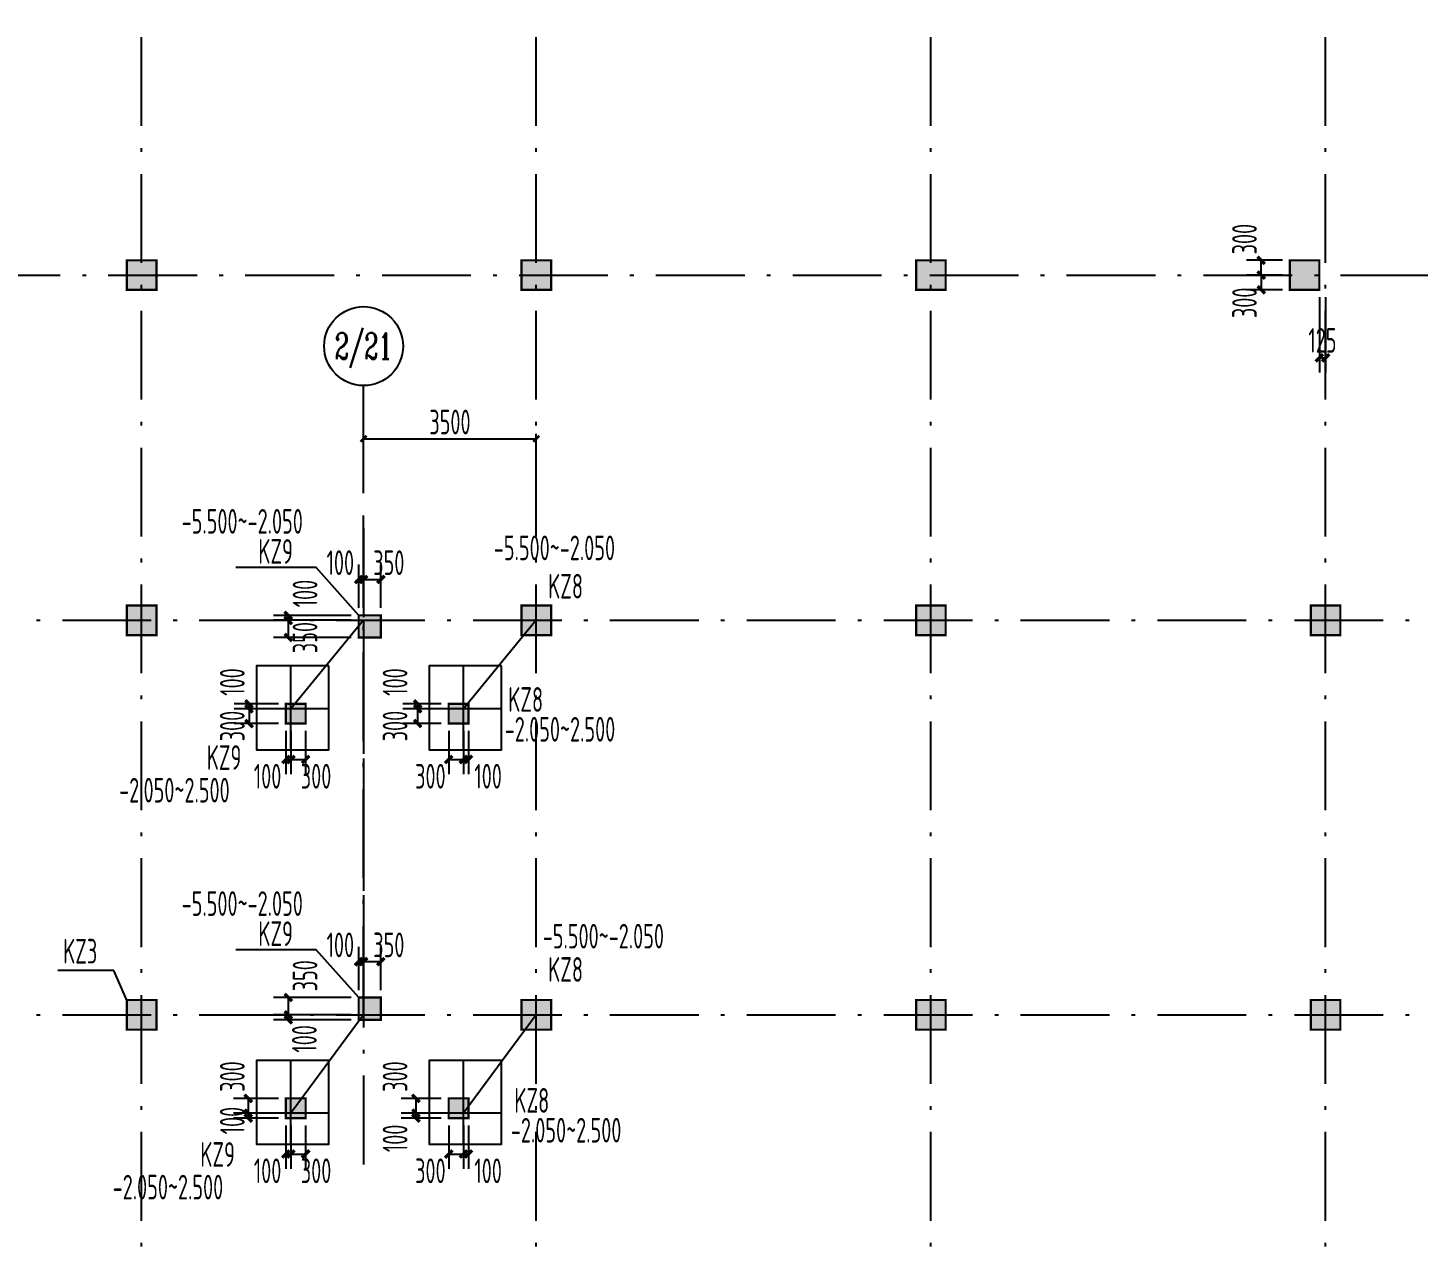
# Model space of a CAD drawing. Extents: x 2468086 to 6957054, y -3413633 to -667223.
# Drawn here: x 5047463 to 5075649, y -1229037 to -1204453 of the extents above; entities that cross this region are included whole.
import ezdxf
from ezdxf.enums import TextEntityAlignment as Align

# ---------------------------------------------------------------- set-up
doc = ezdxf.new("R2010")
doc.units = 0
doc.header["$LTSCALE"] = 100
doc.header["$MEASUREMENT"] = 0
doc.linetypes.add('2', pattern=[18.5, 12, -3, 0.5, -3])
doc.layers.get('DEFPOINTS').update_dxf_attribs({"linetype": 'CONTINUOUS'})
for name, color, linetype in [('AXIS', 3, 'CONTINUOUS'), ('AXIS_TEXT', 7, 'CONTINUOUS'), ('柱', 2, 'CONTINUOUS'), ('柱填充', 43, 'CONTINUOUS'), ('柱编号', 211, 'CONTINUOUS'), ('轴线__尺寸数字', 7, 'CONTINUOUS'), ('轴线__点划线', 252, '2'), ('通风井定位', 145, 'CONTINUOUS')]:
    doc.layers.add(name, color=color, linetype=linetype)
doc.styles.add('_TCH_AXIS', font='COMPLEX', dxfattribs={"bigfont": 'GBCBIG'})
doc.styles.add('GB', font='gbxwxt.shx', dxfattribs={"width": 0.7, "height": 500, "bigfont": 'gbhzfs.shx'})
doc.dimstyles.new('LYSDIM1', dxfattribs={"dimtxt": 375, "dimasz": 1.5, "dimexe": 300, "dimexo": 150, "dimgap": 90, "dimtad": 1, "dimdec": 0, "dimzin": 0, "dimdsep": 46, "dimtxsty": 'GB', "dimblk1": 'JT', "dimblk2": 'JT', "dimsah": 1, "dimcen": 0, "dimclrt": 7, "dimadec": 0, "dimazin": 0, "dimtfac": 1, "dimtdec": 0, "dimtix": 1, "dimtmove": 2, "dimatfit": 3, "dimldrblk": 'JT', "dimfxl": 1, "dimtolj": 1, "dimtzin": 0, "dimarcsym": 0})

# ---------------------------------------------------------------- blocks, each defined once
blk = doc.blocks.new('JT')
at = {"layer": '轴线__尺寸数字', "const_width": 45}
blk.add_lwpolyline([(-50, -50), (50, 50)], dxfattribs=at)
blk.add_lwpolyline([(-50, -50), (50, 50)], dxfattribs=at)
blk = doc.blocks.new('*D2791')
at = {"layer": 'DEFPOINTS', "color": 0, "transparency": 16777216}
for p in [(5057771, -1212787), (5054271, -1213969), (5057771, -1213969)]:
    blk.add_point(p, dxfattribs=at)
at = {"layer": '轴线__尺寸数字', "color": 0, "lineweight": -2, "transparency": 16777216}
for p, q in [((5054271, -1213819), (5054271, -1212687)), ((5054272, -1212787), (5057770, -1212787)), ((5057771, -1213819), (5057771, -1212687))]:
    blk.add_line(p, q, dxfattribs=at)
at = {"layer": '轴线__尺寸数字', "color": 0, "lineweight": -2, "transparency": 16777216, "xscale": 1.2, "yscale": 1.2, "zscale": 1.2, "rotation": 180}
blk.add_blockref('JT', (5054271, -1212787), dxfattribs=at)
at = {"layer": '轴线__尺寸数字', "color": 0, "lineweight": -2, "transparency": 16777216, "xscale": 1.2, "yscale": 1.2, "zscale": 1.2}
blk.add_blockref('JT', (5057771, -1212787), dxfattribs=at)
at = {"layer": '轴线__尺寸数字', "color": 7, "transparency": 16777216, "insert": (5056021, -1212447), "char_height": 500, "attachment_point": 5, "style": 'GB'}
blk.add_mtext('\\A1;3500', dxfattribs=at)
blk = doc.blocks.new('*D3792')
at = {"layer": 'DEFPOINTS', "color": 0, "transparency": 16777216}
for p in [(5054271, -1215639), (5054171, -1216368), (5054271, -1216368)]:
    blk.add_point(p, dxfattribs=at)
at = {"layer": '柱填充', "color": 0, "lineweight": -2, "transparency": 16777216}
for p, q in [((5054171, -1216218), (5054171, -1215339)), ((5054271, -1216218), (5054271, -1215339)), ((5054169, -1215639), (5054168, -1215639)), ((5054171, -1215639), (5054271, -1215639)), ((5054272, -1215639), (5054274, -1215639))]:
    blk.add_line(p, q, dxfattribs=at)
at = {"layer": '柱填充', "color": 0, "lineweight": -2, "transparency": 16777216, "xscale": 1.5, "yscale": 1.5, "zscale": 1.5}
blk.add_blockref('JT', (5054171, -1215639), dxfattribs=at)
at = {"layer": '柱填充', "color": 0, "lineweight": -2, "transparency": 16777216, "xscale": 1.5, "yscale": 1.5, "zscale": 1.5, "rotation": 180}
blk.add_blockref('JT', (5054271, -1215639), dxfattribs=at)
at = {"layer": '柱填充', "color": 7, "transparency": 16777216, "insert": (5053799, -1215299), "char_height": 500, "attachment_point": 5, "style": 'GB'}
blk.add_mtext('\\A1;100', dxfattribs=at)
blk = doc.blocks.new('*D3793')
at = {"layer": 'DEFPOINTS', "color": 0, "transparency": 16777216}
for p in [(5054621, -1215639), (5054271, -1216368), (5054621, -1216368)]:
    blk.add_point(p, dxfattribs=at)
at = {"layer": '柱填充', "color": 0, "lineweight": -2, "transparency": 16777216}
for p, q in [((5054271, -1216218), (5054271, -1215339)), ((5054621, -1216218), (5054621, -1215339)), ((5054272, -1215639), (5054619, -1215639))]:
    blk.add_line(p, q, dxfattribs=at)
at = {"layer": '柱填充', "color": 0, "lineweight": -2, "transparency": 16777216, "xscale": 1.5, "yscale": 1.5, "zscale": 1.5, "rotation": 180}
blk.add_blockref('JT', (5054271, -1215639), dxfattribs=at)
at = {"layer": '柱填充', "color": 0, "lineweight": -2, "transparency": 16777216, "xscale": 1.5, "yscale": 1.5, "zscale": 1.5}
blk.add_blockref('JT', (5054621, -1215639), dxfattribs=at)
at = {"layer": '柱填充', "color": 7, "transparency": 16777216, "insert": (5054782, -1215299), "char_height": 500, "attachment_point": 5, "style": 'GB'}
blk.add_mtext('\\A1;350', dxfattribs=at)
blk = doc.blocks.new('*D3794')
at = {"layer": 'DEFPOINTS', "color": 0, "transparency": 16777216}
for p in [(5052744, -1216468), (5054171, -1216368), (5054171, -1216468)]:
    blk.add_point(p, dxfattribs=at)
at = {"layer": '柱填充', "color": 0, "lineweight": -2, "transparency": 16777216}
for p, q in [((5054021, -1216368), (5052444, -1216368)), ((5054021, -1216468), (5052444, -1216468)), ((5052744, -1216366), (5052744, -1216365)), ((5052744, -1216368), (5052744, -1216468)), ((5052744, -1216469), (5052744, -1216471))]:
    blk.add_line(p, q, dxfattribs=at)
at = {"layer": '柱填充', "color": 0, "lineweight": -2, "transparency": 16777216, "xscale": 1.5, "yscale": 1.5, "zscale": 1.5}
for p, rotation in [((5052744, -1216368), 270), ((5052744, -1216468), 90)]:
    blk.add_blockref('JT', p, dxfattribs=dict(at, rotation=rotation))
at = {"layer": '柱填充', "color": 7, "transparency": 16777216, "insert": (5053084, -1215925), "char_height": 500, "attachment_point": 5, "rotation": 90, "style": 'GB'}
blk.add_mtext('\\A1;100', dxfattribs=at)
blk = doc.blocks.new('*D3795')
at = {"layer": 'DEFPOINTS', "color": 0, "transparency": 16777216}
for p in [(5054171, -1216468), (5052744, -1216818), (5054171, -1216818)]:
    blk.add_point(p, dxfattribs=at)
at = {"layer": '柱填充', "color": 0, "lineweight": -2, "transparency": 16777216}
for p, q in [((5054021, -1216468), (5052444, -1216468)), ((5052744, -1216469), (5052744, -1216816)), ((5054021, -1216818), (5052444, -1216818))]:
    blk.add_line(p, q, dxfattribs=at)
at = {"layer": '柱填充', "color": 0, "lineweight": -2, "transparency": 16777216, "xscale": 1.5, "yscale": 1.5, "zscale": 1.5}
for p, rotation in [((5052744, -1216468), 90), ((5052744, -1216818), 270)]:
    blk.add_blockref('JT', p, dxfattribs=dict(at, rotation=rotation))
at = {"layer": '柱填充', "color": 7, "transparency": 16777216, "insert": (5053084, -1216818), "char_height": 500, "attachment_point": 5, "rotation": 90, "style": 'GB'}
blk.add_mtext('\\A1;350', dxfattribs=at)
blk = doc.blocks.new('*D3796')
at = {"layer": 'DEFPOINTS', "color": 0, "transparency": 16777216}
for p in [(5052696, -1218562), (5052796, -1218562), (5052796, -1219290)]:
    blk.add_point(p, dxfattribs=at)
at = {"layer": '柱填充', "color": 0, "lineweight": -2, "transparency": 16777216}
for p, q in [((5052696, -1218712), (5052696, -1219590)), ((5052796, -1218712), (5052796, -1219590)), ((5052694, -1219290), (5052693, -1219290)), ((5052696, -1219290), (5052796, -1219290)), ((5052797, -1219290), (5052799, -1219290))]:
    blk.add_line(p, q, dxfattribs=at)
at = {"layer": '柱填充', "color": 0, "lineweight": -2, "transparency": 16777216, "xscale": 1.5, "yscale": 1.5, "zscale": 1.5}
blk.add_blockref('JT', (5052696, -1219290), dxfattribs=at)
at = {"layer": '柱填充', "color": 0, "lineweight": -2, "transparency": 16777216, "xscale": 1.5, "yscale": 1.5, "zscale": 1.5, "rotation": 180}
blk.add_blockref('JT', (5052796, -1219290), dxfattribs=at)
at = {"layer": '柱填充', "color": 7, "transparency": 16777216, "insert": (5052324, -1219630), "char_height": 500, "attachment_point": 5, "style": 'GB'}
blk.add_mtext('\\A1;100', dxfattribs=at)
blk = doc.blocks.new('*D3797')
at = {"layer": 'DEFPOINTS', "color": 0, "transparency": 16777216}
for p in [(5052796, -1218562), (5053096, -1218562), (5053096, -1219290)]:
    blk.add_point(p, dxfattribs=at)
at = {"layer": '柱填充', "color": 0, "lineweight": -2, "transparency": 16777216}
for p, q in [((5052796, -1218712), (5052796, -1219590)), ((5053096, -1218712), (5053096, -1219590)), ((5052797, -1219290), (5053094, -1219290))]:
    blk.add_line(p, q, dxfattribs=at)
at = {"layer": '柱填充', "color": 0, "lineweight": -2, "transparency": 16777216, "xscale": 1.5, "yscale": 1.5, "zscale": 1.5, "rotation": 180}
blk.add_blockref('JT', (5052796, -1219290), dxfattribs=at)
at = {"layer": '柱填充', "color": 0, "lineweight": -2, "transparency": 16777216, "xscale": 1.5, "yscale": 1.5, "zscale": 1.5}
blk.add_blockref('JT', (5053096, -1219290), dxfattribs=at)
at = {"layer": '柱填充', "color": 7, "transparency": 16777216, "insert": (5053307, -1219630), "char_height": 500, "attachment_point": 5, "style": 'GB'}
blk.add_mtext('\\A1;300', dxfattribs=at)
blk = doc.blocks.new('*D3798')
at = {"layer": 'DEFPOINTS', "color": 0, "transparency": 16777216}
for p in [(5052696, -1218162), (5051948, -1218262), (5052696, -1218262)]:
    blk.add_point(p, dxfattribs=at)
at = {"layer": '柱填充', "color": 0, "lineweight": -2, "transparency": 16777216}
for p, q in [((5052546, -1218162), (5051648, -1218162)), ((5051948, -1218160), (5051948, -1218159)), ((5051948, -1218162), (5051948, -1218262)), ((5052546, -1218262), (5051648, -1218262)), ((5051948, -1218263), (5051948, -1218265))]:
    blk.add_line(p, q, dxfattribs=at)
at = {"layer": '柱填充', "color": 0, "lineweight": -2, "transparency": 16777216, "xscale": 1.5, "yscale": 1.5, "zscale": 1.5}
for p, rotation in [((5051948, -1218162), 270), ((5051948, -1218262), 90)]:
    blk.add_blockref('JT', p, dxfattribs=dict(at, rotation=rotation))
at = {"layer": '柱填充', "color": 7, "transparency": 16777216, "insert": (5051609, -1217719), "char_height": 500, "attachment_point": 5, "rotation": 90, "style": 'GB'}
blk.add_mtext('\\A1;100', dxfattribs=at)
blk = doc.blocks.new('*D3799')
at = {"layer": 'DEFPOINTS', "color": 0, "transparency": 16777216}
for p in [(5052696, -1218262), (5051948, -1218562), (5052696, -1218562)]:
    blk.add_point(p, dxfattribs=at)
at = {"layer": '柱填充', "color": 0, "lineweight": -2, "transparency": 16777216}
for p, q in [((5052546, -1218262), (5051648, -1218262)), ((5051948, -1218263), (5051948, -1218560)), ((5052546, -1218562), (5051648, -1218562))]:
    blk.add_line(p, q, dxfattribs=at)
at = {"layer": '柱填充', "color": 0, "lineweight": -2, "transparency": 16777216, "xscale": 1.5, "yscale": 1.5, "zscale": 1.5}
for p, rotation in [((5051948, -1218262), 90), ((5051948, -1218562), 270)]:
    blk.add_blockref('JT', p, dxfattribs=dict(at, rotation=rotation))
at = {"layer": '柱填充', "color": 7, "transparency": 16777216, "insert": (5051609, -1218612), "char_height": 500, "attachment_point": 5, "rotation": 90, "style": 'GB'}
blk.add_mtext('\\A1;300', dxfattribs=at)
blk = doc.blocks.new('*D3800')
at = {"layer": 'DEFPOINTS', "color": 0, "transparency": 16777216}
for p in [(5055996, -1218562), (5056296, -1218562), (5056296, -1219290)]:
    blk.add_point(p, dxfattribs=at)
at = {"layer": '柱填充', "color": 0, "lineweight": -2, "transparency": 16777216}
for p, q in [((5055996, -1218712), (5055996, -1219590)), ((5056296, -1218712), (5056296, -1219590)), ((5055997, -1219290), (5056294, -1219290))]:
    blk.add_line(p, q, dxfattribs=at)
at = {"layer": '柱填充', "color": 0, "lineweight": -2, "transparency": 16777216, "xscale": 1.5, "yscale": 1.5, "zscale": 1.5, "rotation": 180}
blk.add_blockref('JT', (5055996, -1219290), dxfattribs=at)
at = {"layer": '柱填充', "color": 0, "lineweight": -2, "transparency": 16777216, "xscale": 1.5, "yscale": 1.5, "zscale": 1.5}
blk.add_blockref('JT', (5056296, -1219290), dxfattribs=at)
at = {"layer": '柱填充', "color": 7, "transparency": 16777216, "insert": (5055624, -1219630), "char_height": 500, "attachment_point": 5, "style": 'GB'}
blk.add_mtext('\\A1;300', dxfattribs=at)
blk = doc.blocks.new('*D3801')
at = {"layer": 'DEFPOINTS', "color": 0, "transparency": 16777216}
for p in [(5056296, -1218562), (5056396, -1218562), (5056396, -1219290)]:
    blk.add_point(p, dxfattribs=at)
at = {"layer": '柱填充', "color": 0, "lineweight": -2, "transparency": 16777216}
for p, q in [((5056296, -1218712), (5056296, -1219590)), ((5056396, -1218712), (5056396, -1219590)), ((5056294, -1219290), (5056293, -1219290)), ((5056296, -1219290), (5056396, -1219290)), ((5056397, -1219290), (5056399, -1219290))]:
    blk.add_line(p, q, dxfattribs=at)
at = {"layer": '柱填充', "color": 0, "lineweight": -2, "transparency": 16777216, "xscale": 1.5, "yscale": 1.5, "zscale": 1.5}
blk.add_blockref('JT', (5056296, -1219290), dxfattribs=at)
at = {"layer": '柱填充', "color": 0, "lineweight": -2, "transparency": 16777216, "xscale": 1.5, "yscale": 1.5, "zscale": 1.5, "rotation": 180}
blk.add_blockref('JT', (5056396, -1219290), dxfattribs=at)
at = {"layer": '柱填充', "color": 7, "transparency": 16777216, "insert": (5056795, -1219630), "char_height": 500, "attachment_point": 5, "style": 'GB'}
blk.add_mtext('\\A1;100', dxfattribs=at)
blk = doc.blocks.new('*D3802')
at = {"layer": 'DEFPOINTS', "color": 0, "transparency": 16777216}
for p in [(5055996, -1218162), (5055366, -1218262), (5055996, -1218262)]:
    blk.add_point(p, dxfattribs=at)
at = {"layer": '柱填充', "color": 0, "lineweight": -2, "transparency": 16777216}
for p, q in [((5055846, -1218162), (5055066, -1218162)), ((5055366, -1218160), (5055366, -1218159)), ((5055366, -1218162), (5055366, -1218262)), ((5055846, -1218262), (5055066, -1218262)), ((5055366, -1218263), (5055366, -1218265))]:
    blk.add_line(p, q, dxfattribs=at)
at = {"layer": '柱填充', "color": 0, "lineweight": -2, "transparency": 16777216, "xscale": 1.5, "yscale": 1.5, "zscale": 1.5}
for p, rotation in [((5055366, -1218162), 270), ((5055366, -1218262), 90)]:
    blk.add_blockref('JT', p, dxfattribs=dict(at, rotation=rotation))
at = {"layer": '柱填充', "color": 7, "transparency": 16777216, "insert": (5054909, -1217719), "char_height": 500, "attachment_point": 5, "rotation": 90, "style": 'GB'}
blk.add_mtext('\\A1;100', dxfattribs=at)
blk = doc.blocks.new('*D3803')
at = {"layer": 'DEFPOINTS', "color": 0, "transparency": 16777216}
for p in [(5055996, -1218262), (5055366, -1218562), (5055996, -1218562)]:
    blk.add_point(p, dxfattribs=at)
at = {"layer": '柱填充', "color": 0, "lineweight": -2, "transparency": 16777216}
for p, q in [((5055846, -1218262), (5055066, -1218262)), ((5055366, -1218263), (5055366, -1218560)), ((5055846, -1218562), (5055066, -1218562))]:
    blk.add_line(p, q, dxfattribs=at)
at = {"layer": '柱填充', "color": 0, "lineweight": -2, "transparency": 16777216, "xscale": 1.5, "yscale": 1.5, "zscale": 1.5}
for p, rotation in [((5055366, -1218262), 90), ((5055366, -1218562), 270)]:
    blk.add_blockref('JT', p, dxfattribs=dict(at, rotation=rotation))
at = {"layer": '柱填充', "color": 7, "transparency": 16777216, "insert": (5054909, -1218612), "char_height": 500, "attachment_point": 5, "rotation": 90, "style": 'GB'}
blk.add_mtext('\\A1;300', dxfattribs=at)
blk = doc.blocks.new('*D3804')
at = {"layer": 'DEFPOINTS', "color": 0, "transparency": 16777216}
for p in [(5052696, -1226562), (5052796, -1226562), (5052796, -1227290)]:
    blk.add_point(p, dxfattribs=at)
at = {"layer": '柱填充', "color": 0, "lineweight": -2, "transparency": 16777216}
for p, q in [((5052696, -1226712), (5052696, -1227590)), ((5052796, -1226712), (5052796, -1227590)), ((5052694, -1227290), (5052693, -1227290)), ((5052696, -1227290), (5052796, -1227290)), ((5052797, -1227290), (5052799, -1227290))]:
    blk.add_line(p, q, dxfattribs=at)
at = {"layer": '柱填充', "color": 0, "lineweight": -2, "transparency": 16777216, "xscale": 1.5, "yscale": 1.5, "zscale": 1.5}
blk.add_blockref('JT', (5052696, -1227290), dxfattribs=at)
at = {"layer": '柱填充', "color": 0, "lineweight": -2, "transparency": 16777216, "xscale": 1.5, "yscale": 1.5, "zscale": 1.5, "rotation": 180}
blk.add_blockref('JT', (5052796, -1227290), dxfattribs=at)
at = {"layer": '柱填充', "color": 7, "transparency": 16777216, "insert": (5052324, -1227630), "char_height": 500, "attachment_point": 5, "style": 'GB'}
blk.add_mtext('\\A1;100', dxfattribs=at)
blk = doc.blocks.new('*D3805')
at = {"layer": 'DEFPOINTS', "color": 0, "transparency": 16777216}
for p in [(5052796, -1226562), (5053096, -1226562), (5053096, -1227290)]:
    blk.add_point(p, dxfattribs=at)
at = {"layer": '柱填充', "color": 0, "lineweight": -2, "transparency": 16777216}
for p, q in [((5052796, -1226712), (5052796, -1227590)), ((5053096, -1226712), (5053096, -1227590)), ((5052797, -1227290), (5053094, -1227290))]:
    blk.add_line(p, q, dxfattribs=at)
at = {"layer": '柱填充', "color": 0, "lineweight": -2, "transparency": 16777216, "xscale": 1.5, "yscale": 1.5, "zscale": 1.5, "rotation": 180}
blk.add_blockref('JT', (5052796, -1227290), dxfattribs=at)
at = {"layer": '柱填充', "color": 0, "lineweight": -2, "transparency": 16777216, "xscale": 1.5, "yscale": 1.5, "zscale": 1.5}
blk.add_blockref('JT', (5053096, -1227290), dxfattribs=at)
at = {"layer": '柱填充', "color": 7, "transparency": 16777216, "insert": (5053307, -1227630), "char_height": 500, "attachment_point": 5, "style": 'GB'}
blk.add_mtext('\\A1;300', dxfattribs=at)
blk = doc.blocks.new('*D3806')
at = {"layer": 'DEFPOINTS', "color": 0, "transparency": 16777216}
for p in [(5052696, -1226162), (5051932, -1226462), (5052696, -1226462)]:
    blk.add_point(p, dxfattribs=at)
at = {"layer": '柱填充', "color": 0, "lineweight": -2, "transparency": 16777216}
for p, q in [((5052546, -1226162), (5051632, -1226162)), ((5051932, -1226163), (5051932, -1226460)), ((5052546, -1226462), (5051632, -1226462))]:
    blk.add_line(p, q, dxfattribs=at)
at = {"layer": '柱填充', "color": 0, "lineweight": -2, "transparency": 16777216, "xscale": 1.5, "yscale": 1.5, "zscale": 1.5}
for p, rotation in [((5051932, -1226162), 90), ((5051932, -1226462), 270)]:
    blk.add_blockref('JT', p, dxfattribs=dict(at, rotation=rotation))
at = {"layer": '柱填充', "color": 7, "transparency": 16777216, "insert": (5051609, -1225719), "char_height": 500, "attachment_point": 5, "rotation": 90, "style": 'GB'}
blk.add_mtext('\\A1;300', dxfattribs=at)
blk = doc.blocks.new('*D3807')
at = {"layer": 'DEFPOINTS', "color": 0, "transparency": 16777216}
for p in [(5051932, -1226562), (5052696, -1226462), (5052696, -1226562)]:
    blk.add_point(p, dxfattribs=at)
at = {"layer": '柱填充', "color": 0, "lineweight": -2, "transparency": 16777216}
for p, q in [((5052546, -1226462), (5051632, -1226462)), ((5052546, -1226562), (5051632, -1226562)), ((5051932, -1226460), (5051932, -1226459)), ((5051932, -1226462), (5051932, -1226562)), ((5051932, -1226563), (5051932, -1226565))]:
    blk.add_line(p, q, dxfattribs=at)
at = {"layer": '柱填充', "color": 0, "lineweight": -2, "transparency": 16777216, "xscale": 1.5, "yscale": 1.5, "zscale": 1.5}
for p, rotation in [((5051932, -1226462), 270), ((5051932, -1226562), 90)]:
    blk.add_blockref('JT', p, dxfattribs=dict(at, rotation=rotation))
at = {"layer": '柱填充', "color": 7, "transparency": 16777216, "insert": (5051609, -1226612), "char_height": 500, "attachment_point": 5, "rotation": 90, "style": 'GB'}
blk.add_mtext('\\A1;100', dxfattribs=at)
blk = doc.blocks.new('*D3808')
at = {"layer": 'DEFPOINTS', "color": 0, "transparency": 16777216}
for p in [(5055996, -1226562), (5056296, -1226562), (5056296, -1227290)]:
    blk.add_point(p, dxfattribs=at)
at = {"layer": '柱填充', "color": 0, "lineweight": -2, "transparency": 16777216}
for p, q in [((5055996, -1226712), (5055996, -1227590)), ((5056296, -1226712), (5056296, -1227590)), ((5055997, -1227290), (5056294, -1227290))]:
    blk.add_line(p, q, dxfattribs=at)
at = {"layer": '柱填充', "color": 0, "lineweight": -2, "transparency": 16777216, "xscale": 1.5, "yscale": 1.5, "zscale": 1.5, "rotation": 180}
blk.add_blockref('JT', (5055996, -1227290), dxfattribs=at)
at = {"layer": '柱填充', "color": 0, "lineweight": -2, "transparency": 16777216, "xscale": 1.5, "yscale": 1.5, "zscale": 1.5}
blk.add_blockref('JT', (5056296, -1227290), dxfattribs=at)
at = {"layer": '柱填充', "color": 7, "transparency": 16777216, "insert": (5055624, -1227630), "char_height": 500, "attachment_point": 5, "style": 'GB'}
blk.add_mtext('\\A1;300', dxfattribs=at)
blk = doc.blocks.new('*D3809')
at = {"layer": 'DEFPOINTS', "color": 0, "transparency": 16777216}
for p in [(5056296, -1226562), (5056396, -1226562), (5056396, -1227290)]:
    blk.add_point(p, dxfattribs=at)
at = {"layer": '柱填充', "color": 0, "lineweight": -2, "transparency": 16777216}
for p, q in [((5056296, -1226712), (5056296, -1227590)), ((5056396, -1226712), (5056396, -1227590)), ((5056294, -1227290), (5056293, -1227290)), ((5056296, -1227290), (5056396, -1227290)), ((5056397, -1227290), (5056399, -1227290))]:
    blk.add_line(p, q, dxfattribs=at)
at = {"layer": '柱填充', "color": 0, "lineweight": -2, "transparency": 16777216, "xscale": 1.5, "yscale": 1.5, "zscale": 1.5}
blk.add_blockref('JT', (5056296, -1227290), dxfattribs=at)
at = {"layer": '柱填充', "color": 0, "lineweight": -2, "transparency": 16777216, "xscale": 1.5, "yscale": 1.5, "zscale": 1.5, "rotation": 180}
blk.add_blockref('JT', (5056396, -1227290), dxfattribs=at)
at = {"layer": '柱填充', "color": 7, "transparency": 16777216, "insert": (5056795, -1227630), "char_height": 500, "attachment_point": 5, "style": 'GB'}
blk.add_mtext('\\A1;100', dxfattribs=at)
blk = doc.blocks.new('*D3810')
at = {"layer": 'DEFPOINTS', "color": 0, "transparency": 16777216}
for p in [(5055996, -1226162), (5055331, -1226462), (5055996, -1226462)]:
    blk.add_point(p, dxfattribs=at)
at = {"layer": '柱填充', "color": 0, "lineweight": -2, "transparency": 16777216}
for p, q in [((5055846, -1226162), (5055031, -1226162)), ((5055331, -1226163), (5055331, -1226460)), ((5055846, -1226462), (5055031, -1226462))]:
    blk.add_line(p, q, dxfattribs=at)
at = {"layer": '柱填充', "color": 0, "lineweight": -2, "transparency": 16777216, "xscale": 1.5, "yscale": 1.5, "zscale": 1.5}
for p, rotation in [((5055331, -1226162), 90), ((5055331, -1226462), 270)]:
    blk.add_blockref('JT', p, dxfattribs=dict(at, rotation=rotation))
at = {"layer": '柱填充', "color": 7, "transparency": 16777216, "insert": (5054909, -1225719), "char_height": 500, "attachment_point": 5, "rotation": 90, "style": 'GB'}
blk.add_mtext('\\A1;300', dxfattribs=at)
blk = doc.blocks.new('*D3811')
at = {"layer": 'DEFPOINTS', "color": 0, "transparency": 16777216}
for p in [(5055331, -1226562), (5055996, -1226462), (5055996, -1226562)]:
    blk.add_point(p, dxfattribs=at)
at = {"layer": '柱填充', "color": 0, "lineweight": -2, "transparency": 16777216}
for p, q in [((5055846, -1226462), (5055031, -1226462)), ((5055846, -1226562), (5055031, -1226562)), ((5055331, -1226460), (5055331, -1226459)), ((5055331, -1226462), (5055331, -1226562)), ((5055331, -1226563), (5055331, -1226565))]:
    blk.add_line(p, q, dxfattribs=at)
at = {"layer": '柱填充', "color": 0, "lineweight": -2, "transparency": 16777216, "xscale": 1.5, "yscale": 1.5, "zscale": 1.5}
for p, rotation in [((5055331, -1226462), 270), ((5055331, -1226562), 90)]:
    blk.add_blockref('JT', p, dxfattribs=dict(at, rotation=rotation))
at = {"layer": '柱填充', "color": 7, "transparency": 16777216, "insert": (5054909, -1226973), "char_height": 500, "attachment_point": 5, "rotation": 90, "style": 'GB'}
blk.add_mtext('\\A1;100', dxfattribs=at)
blk = doc.blocks.new('*D3812')
at = {"layer": 'DEFPOINTS', "color": 0, "transparency": 16777216}
for p in [(5054271, -1223389), (5054171, -1224118), (5054271, -1224118)]:
    blk.add_point(p, dxfattribs=at)
at = {"layer": '柱填充', "color": 0, "lineweight": -2, "transparency": 16777216}
for p, q in [((5054171, -1223968), (5054171, -1223089)), ((5054271, -1223968), (5054271, -1223089)), ((5054169, -1223389), (5054168, -1223389)), ((5054171, -1223389), (5054271, -1223389)), ((5054272, -1223389), (5054274, -1223389))]:
    blk.add_line(p, q, dxfattribs=at)
at = {"layer": '柱填充', "color": 0, "lineweight": -2, "transparency": 16777216, "xscale": 1.5, "yscale": 1.5, "zscale": 1.5}
blk.add_blockref('JT', (5054171, -1223389), dxfattribs=at)
at = {"layer": '柱填充', "color": 0, "lineweight": -2, "transparency": 16777216, "xscale": 1.5, "yscale": 1.5, "zscale": 1.5, "rotation": 180}
blk.add_blockref('JT', (5054271, -1223389), dxfattribs=at)
at = {"layer": '柱填充', "color": 7, "transparency": 16777216, "insert": (5053799, -1223049), "char_height": 500, "attachment_point": 5, "style": 'GB'}
blk.add_mtext('\\A1;100', dxfattribs=at)
blk = doc.blocks.new('*D3813')
at = {"layer": 'DEFPOINTS', "color": 0, "transparency": 16777216}
for p in [(5054621, -1223389), (5054271, -1224118), (5054621, -1224118)]:
    blk.add_point(p, dxfattribs=at)
at = {"layer": '柱填充', "color": 0, "lineweight": -2, "transparency": 16777216}
for p, q in [((5054271, -1223968), (5054271, -1223089)), ((5054621, -1223968), (5054621, -1223089)), ((5054272, -1223389), (5054619, -1223389))]:
    blk.add_line(p, q, dxfattribs=at)
at = {"layer": '柱填充', "color": 0, "lineweight": -2, "transparency": 16777216, "xscale": 1.5, "yscale": 1.5, "zscale": 1.5, "rotation": 180}
blk.add_blockref('JT', (5054271, -1223389), dxfattribs=at)
at = {"layer": '柱填充', "color": 0, "lineweight": -2, "transparency": 16777216, "xscale": 1.5, "yscale": 1.5, "zscale": 1.5}
blk.add_blockref('JT', (5054621, -1223389), dxfattribs=at)
at = {"layer": '柱填充', "color": 7, "transparency": 16777216, "insert": (5054782, -1223049), "char_height": 500, "attachment_point": 5, "style": 'GB'}
blk.add_mtext('\\A1;350', dxfattribs=at)
blk = doc.blocks.new('*D3814')
at = {"layer": 'DEFPOINTS', "color": 0, "transparency": 16777216}
for p in [(5054171, -1224118), (5052744, -1224468), (5054171, -1224468)]:
    blk.add_point(p, dxfattribs=at)
at = {"layer": '柱填充', "color": 0, "lineweight": -2, "transparency": 16777216}
for p, q in [((5054021, -1224118), (5052444, -1224118)), ((5052744, -1224119), (5052744, -1224466)), ((5054021, -1224468), (5052444, -1224468))]:
    blk.add_line(p, q, dxfattribs=at)
at = {"layer": '柱填充', "color": 0, "lineweight": -2, "transparency": 16777216, "xscale": 1.5, "yscale": 1.5, "zscale": 1.5}
for p, rotation in [((5052744, -1224118), 90), ((5052744, -1224468), 270)]:
    blk.add_blockref('JT', p, dxfattribs=dict(at, rotation=rotation))
at = {"layer": '柱填充', "color": 7, "transparency": 16777216, "insert": (5053084, -1223675), "char_height": 500, "attachment_point": 5, "rotation": 90, "style": 'GB'}
blk.add_mtext('\\A1;350', dxfattribs=at)
blk = doc.blocks.new('*D3815')
at = {"layer": 'DEFPOINTS', "color": 0, "transparency": 16777216}
for p in [(5052744, -1224568), (5054171, -1224468), (5054171, -1224568)]:
    blk.add_point(p, dxfattribs=at)
at = {"layer": '柱填充', "color": 0, "lineweight": -2, "transparency": 16777216}
for p, q in [((5054021, -1224468), (5052444, -1224468)), ((5054021, -1224568), (5052444, -1224568)), ((5052744, -1224466), (5052744, -1224465)), ((5052744, -1224468), (5052744, -1224568)), ((5052744, -1224569), (5052744, -1224571))]:
    blk.add_line(p, q, dxfattribs=at)
at = {"layer": '柱填充', "color": 0, "lineweight": -2, "transparency": 16777216, "xscale": 1.5, "yscale": 1.5, "zscale": 1.5}
for p, rotation in [((5052744, -1224468), 270), ((5052744, -1224568), 90)]:
    blk.add_blockref('JT', p, dxfattribs=dict(at, rotation=rotation))
at = {"layer": '柱填充', "color": 7, "transparency": 16777216, "insert": (5053070, -1224955), "char_height": 500, "attachment_point": 5, "rotation": 90, "style": 'GB'}
blk.add_mtext('\\A1;100', dxfattribs=at)
blk = doc.blocks.new('*D4086')
at = {"layer": 'DEFPOINTS', "color": 0, "transparency": 16777216}
for p in [(5073646, -1209768), (5073771, -1209768), (5073771, -1211145)]:
    blk.add_point(p, dxfattribs=at)
at = {"layer": '通风井定位', "color": 0, "lineweight": -2, "transparency": 16777216}
for p, q in [((5073646, -1209918), (5073646, -1211445)), ((5073771, -1209918), (5073771, -1211445)), ((5073644, -1211145), (5073643, -1211145)), ((5073646, -1211145), (5073771, -1211145)), ((5073772, -1211145), (5073774, -1211145))]:
    blk.add_line(p, q, dxfattribs=at)
at = {"layer": '通风井定位', "color": 0, "lineweight": -2, "transparency": 16777216, "xscale": 1.5, "yscale": 1.5, "zscale": 1.5}
blk.add_blockref('JT', (5073646, -1211145), dxfattribs=at)
at = {"layer": '通风井定位', "color": 0, "lineweight": -2, "transparency": 16777216, "xscale": 1.5, "yscale": 1.5, "zscale": 1.5, "rotation": 180}
blk.add_blockref('JT', (5073771, -1211145), dxfattribs=at)
at = {"layer": '通风井定位', "color": 7, "transparency": 16777216, "insert": (5073708, -1210792), "char_height": 500, "attachment_point": 5, "style": 'GB'}
blk.add_mtext('\\A1;125', dxfattribs=at)
blk = doc.blocks.new('*D4087')
at = {"layer": 'DEFPOINTS', "color": 0, "transparency": 16777216}
for p in [(5072468, -1209168), (5073046, -1209168), (5073046, -1209468)]:
    blk.add_point(p, dxfattribs=at)
at = {"layer": '通风井定位', "color": 0, "lineweight": -2, "transparency": 16777216}
for p, q in [((5072896, -1209168), (5072168, -1209168)), ((5072468, -1209466), (5072468, -1209169)), ((5072896, -1209468), (5072168, -1209468))]:
    blk.add_line(p, q, dxfattribs=at)
at = {"layer": '通风井定位', "color": 0, "lineweight": -2, "transparency": 16777216, "xscale": 1.5, "yscale": 1.5, "zscale": 1.5}
for p, rotation in [((5072468, -1209168), 90), ((5072468, -1209468), 270)]:
    blk.add_blockref('JT', p, dxfattribs=dict(at, rotation=rotation))
at = {"layer": '通风井定位', "color": 7, "transparency": 16777216, "insert": (5072128, -1208738), "char_height": 500, "attachment_point": 5, "rotation": 90, "style": 'GB'}
blk.add_mtext('\\A1;300', dxfattribs=at)
blk = doc.blocks.new('*D4088')
at = {"layer": 'DEFPOINTS', "color": 0, "transparency": 16777216}
for p in [(5073046, -1209468), (5072468, -1209768), (5073046, -1209768)]:
    blk.add_point(p, dxfattribs=at)
at = {"layer": '通风井定位', "color": 0, "lineweight": -2, "transparency": 16777216}
for p, q in [((5072896, -1209468), (5072168, -1209468)), ((5072468, -1209469), (5072468, -1209766)), ((5072896, -1209768), (5072168, -1209768))]:
    blk.add_line(p, q, dxfattribs=at)
at = {"layer": '通风井定位', "color": 0, "lineweight": -2, "transparency": 16777216, "xscale": 1.5, "yscale": 1.5, "zscale": 1.5}
for p, rotation in [((5072468, -1209468), 90), ((5072468, -1209768), 270)]:
    blk.add_blockref('JT', p, dxfattribs=dict(at, rotation=rotation))
at = {"layer": '通风井定位', "color": 7, "transparency": 16777216, "insert": (5072128, -1210030), "char_height": 500, "attachment_point": 5, "rotation": 90, "style": 'GB'}
blk.add_mtext('\\A1;300', dxfattribs=at)

msp = doc.modelspace()

# ---------------------------------------------------------------- hatches: boundary and pattern name
at = {"layer": '柱填充'}
for points in [[(5049470.8, -1209167.6), (5049470.8, -1209767.6), (5050070.8, -1209767.6), (5050070.8, -1209167.6)], [(5057470.8, -1209167.6), (5057470.8, -1209767.6), (5058070.8, -1209767.6), (5058070.8, -1209167.6)], [(5065470.8, -1209167.6), (5065470.8, -1209767.6), (5066070.8, -1209767.6), (5066070.8, -1209167.6)], [(5073045.8, -1209167.6), (5073045.8, -1209767.6), (5073645.8, -1209767.6), (5073645.8, -1209167.6)], [(5049470.8, -1216167.6), (5049470.8, -1216767.6), (5050070.8, -1216767.6), (5050070.8, -1216167.6)], [(5057470.8, -1216167.6), (5057470.8, -1216767.6), (5058070.8, -1216767.6), (5058070.8, -1216167.6)], [(5057470.8, -1216167.6), (5057470.8, -1216767.6), (5058070.8, -1216767.6), (5058070.8, -1216167.6)], [(5058070.8, -1216167.6), (5058070.8, -1216767.6), (5057470.8, -1216767.6), (5057470.8, -1216167.6)], [(5065470.8, -1216167.6), (5065470.8, -1216767.6), (5066070.8, -1216767.6), (5066070.8, -1216167.6)], [(5073470.8, -1216167.6), (5073470.8, -1216767.6), (5074070.8, -1216767.6), (5074070.8, -1216167.6)], [(5054620.8, -1216367.6), (5054620.8, -1216817.6), (5054170.8, -1216817.6), (5054170.8, -1216367.6)], [(5053095.6, -1218161.7), (5053095.6, -1218561.7), (5052695.6, -1218561.7), (5052695.6, -1218161.7)], [(5056395.6, -1218161.7), (5056395.6, -1218561.7), (5055995.6, -1218561.7), (5055995.6, -1218161.7)], [(5049470.8, -1224167.6), (5049470.8, -1224767.6), (5050070.8, -1224767.6), (5050070.8, -1224167.6)], [(5054620.8, -1224117.6), (5054620.8, -1224567.6), (5054170.8, -1224567.6), (5054170.8, -1224117.6)], [(5057470.8, -1224167.6), (5057470.8, -1224767.6), (5058070.8, -1224767.6), (5058070.8, -1224167.6)], [(5057470.8, -1224167.6), (5057470.8, -1224767.6), (5058070.8, -1224767.6), (5058070.8, -1224167.6)], [(5058070.8, -1224167.6), (5058070.8, -1224767.6), (5057470.8, -1224767.6), (5057470.8, -1224167.6)], [(5065470.8, -1224167.6), (5065470.8, -1224767.6), (5066070.8, -1224767.6), (5066070.8, -1224167.6)], [(5073470.8, -1224167.6), (5073470.8, -1224767.6), (5074070.8, -1224767.6), (5074070.8, -1224167.6)], [(5053095.6, -1226161.7), (5053095.6, -1226561.7), (5052695.6, -1226561.7), (5052695.6, -1226161.7)], [(5056395.6, -1226161.7), (5056395.6, -1226561.7), (5055995.6, -1226561.7), (5055995.6, -1226161.7)]]:
    msp.add_hatch(color=256, dxfattribs=at).paths.add_polyline_path(points)

# ---------------------------------------------------------------- linework, layer by layer
at = {"layer": 'AXIS'}
msp.add_circle((5054270.8, -1210907.6), 800, dxfattribs=at)
at = {"layer": '柱', "const_width": 45}
for points in [[(5049470.8, -1209167.6), (5049470.8, -1209767.6), (5050070.8, -1209767.6), (5050070.8, -1209167.6), (5049470.8, -1209167.6)], [(5057470.8, -1209167.6), (5057470.8, -1209767.6), (5058070.8, -1209767.6), (5058070.8, -1209167.6), (5057470.8, -1209167.6)], [(5065470.8, -1209167.6), (5065470.8, -1209767.6), (5066070.8, -1209767.6), (5066070.8, -1209167.6), (5065470.8, -1209167.6)], [(5073045.8, -1209167.6), (5073045.8, -1209767.6), (5073645.8, -1209767.6), (5073645.8, -1209167.6), (5073045.8, -1209167.6)], [(5049470.8, -1216167.6), (5049470.8, -1216767.6), (5050070.8, -1216767.6), (5050070.8, -1216167.6), (5049470.8, -1216167.6)], [(5057470.8, -1216167.6), (5057470.8, -1216767.6), (5058070.8, -1216767.6), (5058070.8, -1216167.6), (5057470.8, -1216167.6)], [(5057470.8, -1216167.6), (5057470.8, -1216767.6), (5058070.8, -1216767.6), (5058070.8, -1216167.6), (5057470.8, -1216167.6)], [(5058070.8, -1216167.6), (5058070.8, -1216767.6), (5057470.8, -1216767.6), (5057470.8, -1216167.6), (5058070.8, -1216167.6)], [(5065470.8, -1216167.6), (5065470.8, -1216767.6), (5066070.8, -1216767.6), (5066070.8, -1216167.6), (5065470.8, -1216167.6)], [(5073470.8, -1216167.6), (5073470.8, -1216767.6), (5074070.8, -1216767.6), (5074070.8, -1216167.6), (5073470.8, -1216167.6)], [(5054620.8, -1216367.6), (5054620.8, -1216817.6), (5054170.8, -1216817.6), (5054170.8, -1216367.6), (5054620.8, -1216367.6)], [(5053095.6, -1218161.7), (5053095.6, -1218561.7), (5052695.6, -1218561.7), (5052695.6, -1218161.7), (5053095.6, -1218161.7)], [(5056395.6, -1218161.7), (5056395.6, -1218561.7), (5055995.6, -1218561.7), (5055995.6, -1218161.7), (5056395.6, -1218161.7)], [(5049470.8, -1224167.6), (5049470.8, -1224767.6), (5050070.8, -1224767.6), (5050070.8, -1224167.6), (5049470.8, -1224167.6)], [(5054620.8, -1224117.6), (5054620.8, -1224567.6), (5054170.8, -1224567.6), (5054170.8, -1224117.6), (5054620.8, -1224117.6)], [(5057470.8, -1224167.6), (5057470.8, -1224767.6), (5058070.8, -1224767.6), (5058070.8, -1224167.6), (5057470.8, -1224167.6)], [(5057470.8, -1224167.6), (5057470.8, -1224767.6), (5058070.8, -1224767.6), (5058070.8, -1224167.6), (5057470.8, -1224167.6)], [(5058070.8, -1224167.6), (5058070.8, -1224767.6), (5057470.8, -1224767.6), (5057470.8, -1224167.6), (5058070.8, -1224167.6)], [(5065470.8, -1224167.6), (5065470.8, -1224767.6), (5066070.8, -1224767.6), (5066070.8, -1224167.6), (5065470.8, -1224167.6)], [(5073470.8, -1224167.6), (5073470.8, -1224767.6), (5074070.8, -1224767.6), (5074070.8, -1224167.6), (5073470.8, -1224167.6)], [(5053095.6, -1226161.7), (5053095.6, -1226561.7), (5052695.6, -1226561.7), (5052695.6, -1226161.7), (5053095.6, -1226161.7)], [(5056395.6, -1226161.7), (5056395.6, -1226561.7), (5055995.6, -1226561.7), (5055995.6, -1226161.7), (5056395.6, -1226161.7)]]:
    msp.add_lwpolyline(points, dxfattribs=at)
at = {"layer": '柱填充'}
for p, q in [((5053305.9, -1215399.4), (5051681.3, -1215399.4)), ((5054170.8, -1216367.6), (5053305.9, -1215399.4)), ((5054270.8, -1216467.6), (5052795.6, -1218261.7)), ((5057770.8, -1216467.6), (5056295.6, -1218261.7)), ((5053305.9, -1223149.4), (5051681.3, -1223149.4)), ((5054170.8, -1224117.6), (5053305.9, -1223149.4)), ((5054270.8, -1224467.6), (5052795.6, -1226461.7)), ((5057770.8, -1224467.6), (5056295.6, -1226461.7))]:
    msp.add_line(p, q, dxfattribs=at)
for points in [[(5053567.5, -1217392.8), (5052100.9, -1217392.8), (5052100.9, -1219092.6), (5053567.5, -1219092.6)], [(5057067.5, -1217392.8), (5055600.9, -1217392.8), (5055600.9, -1219092.6), (5057067.5, -1219092.6)], [(5053567.5, -1225392.8), (5052100.9, -1225392.8), (5052100.9, -1227092.6), (5053567.5, -1227092.6)], [(5057067.5, -1225392.8), (5055600.9, -1225392.8), (5055600.9, -1227092.6), (5057067.5, -1227092.6)]]:
    msp.add_lwpolyline(points, close=True, dxfattribs=at)
at = {"layer": '柱编号'}
for p, q in [((5049206.7, -1223571.4), (5048074.5, -1223571.4)), ((5049470.8, -1224167.6), (5049206.7, -1223571.4))]:
    msp.add_line(p, q, dxfattribs=at)
at = {"layer": '轴线__点划线', "ltscale": 1.5}
for p, q in [((5049770.8, -1236967.6), (5049770.8, -1179267.8)), ((5057770.8, -1236967.6), (5057770.8, -1179267.8)), ((5065770.8, -1236967.6), (5065770.8, -1179267.8)), ((5073770.8, -1236967.6), (5073770.8, -1179267.8)), ((4929770.8, -1209467.6), (5210016.5, -1209467.6)), ((5054270.8, -1224467.6), (5054270.8, -1211707.6)), ((5054270.8, -1214600.7), (5054270.8, -1227874.9)), ((4923288.4, -1216467.6), (5210016.5, -1216467.6)), ((5054270.8, -1216491.7), (5054270.8, -1224509.3)), ((5052795.6, -1219092.6), (5052795.6, -1217392.8)), ((5056295.6, -1219092.6), (5056295.6, -1217392.8)), ((5053567.5, -1218261.7), (5052100.9, -1218261.7)), ((5057067.5, -1218261.7), (5055600.9, -1218261.7)), ((4923288.4, -1224467.6), (5210016.5, -1224467.6)), ((5052795.6, -1227092.6), (5052795.6, -1225392.8)), ((5056295.6, -1227092.6), (5056295.6, -1225392.8)), ((5053567.5, -1226461.7), (5052100.9, -1226461.7)), ((5057067.5, -1226461.7), (5055600.9, -1226461.7))]:
    msp.add_line(p, q, dxfattribs=at)

# ---------------------------------------------------------------- texts
at = {"layer": 'AXIS_TEXT', "style": '_TCH_AXIS', "width": 0.647007}
msp.add_text('2/21', height=532.17, dxfattribs=at).set_placement((5053688.7, -1211173.7), (5054852.9, -1211173.7), align=Align.FIT)
at = {"layer": '柱编号', "style": 'GB', "width": 0.7}
for s, p in [('-5.500~-2.050', (5050582.2, -1214711.3)), ('-5.500~-2.050', (5056910.4, -1215248.9)), ('KZ9', (5052136.4, -1215321.2)), ('KZ8', (5058011.3, -1216026.4)), ('KZ8', (5057201.8, -1218323.3)), ('-2.050~2.500', (5057131.4, -1218927.5)), ('KZ9', (5051091, -1219500.1)), ('-2.050~2.500', (5049315, -1220162.2)), ('-5.500~-2.050', (5050582.2, -1222461.3)), ('KZ9', (5052136.4, -1223071.2)), ('-5.500~-2.050', (5057902.5, -1223122.4)), ('KZ3', (5048179.6, -1223428)), ('KZ8', (5058011.3, -1223797.6)), ('KZ8', (5057326, -1226452.7)), ('-2.050~2.500', (5057255.7, -1227056.9)), ('KZ9', (5050960.1, -1227549.3)), ('-2.050~2.500', (5049184.1, -1228211.3))]:
    msp.add_text(s, height=500, dxfattribs=at).set_placement(p)

# ---------------------------------------------------------------- dimensions: what is measured, and where the dimension line sits
at = {"layer": '柱填充'}
for base, p1, p2, angle, picture, middle in [((5054270.8, -1215639.3), (5054170.8, -1216367.6), (5054270.8, -1216367.6), 180, '*D3792', (5053799.1, -1215299.2)), ((5054620.8, -1215639.3), (5054270.8, -1216367.6), (5054620.8, -1216367.6), 180, '*D3793', (5054782, -1215299.2)), ((5052744.2, -1216467.6), (5054170.8, -1216367.6), (5054170.8, -1216467.6), 90, '*D3794', (5053084.3, -1215925)), ((5052744.2, -1216817.6), (5054170.8, -1216467.6), (5054170.8, -1216817.6), 90, '*D3795', (5053084.3, -1216817.6)), ((5051947.5, -1218261.7), (5052695.6, -1218161.7), (5052695.6, -1218261.7), 90, '*D3798', (5051609.2, -1217719.1)), ((5055366.5, -1218261.7), (5055995.6, -1218161.7), (5055995.6, -1218261.7), 90, '*D3802', (5054909.2, -1217719.1)), ((5051947.5, -1218561.7), (5052695.6, -1218261.7), (5052695.6, -1218561.7), 90, '*D3799', (5051609.2, -1218611.7)), ((5055366.5, -1218561.7), (5055995.6, -1218261.7), (5055995.6, -1218561.7), 90, '*D3803', (5054909.2, -1218611.7)), ((5052795.6, -1219289.9), (5052695.6, -1218561.7), (5052795.6, -1218561.7), 180, '*D3796', (5052323.9, -1219630)), ((5053095.6, -1219289.9), (5052795.6, -1218561.7), (5053095.6, -1218561.7), 180, '*D3797', (5053306.8, -1219630)), ((5056295.6, -1219289.9), (5055995.6, -1218561.7), (5056295.6, -1218561.7), 180, '*D3800', (5055623.9, -1219630)), ((5056395.6, -1219289.9), (5056295.6, -1218561.7), (5056395.6, -1218561.7), 180, '*D3801', (5056794.9, -1219630)), ((5054270.8, -1223389.3), (5054170.8, -1224117.6), (5054270.8, -1224117.6), 180, '*D3812', (5053799.1, -1223049.2)), ((5054620.8, -1223389.3), (5054270.8, -1224117.6), (5054620.8, -1224117.6), 180, '*D3813', (5054782, -1223049.2)), ((5052744.2, -1224467.6), (5054170.8, -1224117.6), (5054170.8, -1224467.6), 90, '*D3814', (5053084.3, -1223675)), ((5052744.2, -1224567.6), (5054170.8, -1224467.6), (5054170.8, -1224567.6), 90, '*D3815', (5053069.9, -1224955.4)), ((5051932.1, -1226461.7), (5052695.6, -1226161.7), (5052695.6, -1226461.7), 90, '*D3806', (5051609.2, -1225719.1)), ((5055330.8, -1226461.7), (5055995.6, -1226161.7), (5055995.6, -1226461.7), 90, '*D3810', (5054909.2, -1225719.1)), ((5051932.1, -1226561.7), (5052695.6, -1226461.7), (5052695.6, -1226561.7), 90, '*D3807', (5051609.2, -1226611.7)), ((5052795.6, -1227289.9), (5052695.6, -1226561.7), (5052795.6, -1226561.7), 180, '*D3804', (5052323.9, -1227630)), ((5053095.6, -1227289.9), (5052795.6, -1226561.7), (5053095.6, -1226561.7), 180, '*D3805', (5053306.8, -1227630)), ((5055330.8, -1226561.7), (5055995.6, -1226461.7), (5055995.6, -1226561.7), 90, '*D3811', (5054909.2, -1226972.5)), ((5056295.6, -1227289.9), (5055995.6, -1226561.7), (5056295.6, -1226561.7), 180, '*D3808', (5055623.9, -1227630)), ((5056395.6, -1227289.9), (5056295.6, -1226561.7), (5056395.6, -1226561.7), 180, '*D3809', (5056794.9, -1227630))]:
    dim = msp.add_linear_dim(base=base, p1=p1, p2=p2, angle=angle, dimstyle='LYSDIM1', override={"dimtxt": 500}, dxfattribs=at)
    dim.commit()
    dim.dimension.update_dxf_attribs({"geometry": picture, "text_midpoint": middle, "dimtype": 128})
at = {"layer": '轴线__尺寸数字', "color": 7}
dim = msp.add_aligned_dim(p1=(5054270.8, -1213968.8), p2=(5057770.8, -1213968.8), distance=1181.9, dimstyle='LYSDIM1', override={"dimtxt": 300, "dimasz": 1.2, "dimexe": 100}, dxfattribs=at)
dim.commit()
dim.dimension.update_dxf_attribs({"geometry": '*D2791', "text_midpoint": (5056020.8, -1212446.8)})
at = {"layer": '通风井定位'}
for base, p2, angle, picture, middle in [((5072467.7, -1209167.6), (5073045.8, -1209167.6), 90, '*D4087', (5072127.6, -1208737.6)), ((5072467.7, -1209767.6), (5073045.8, -1209767.6), 270, '*D4088', (5072127.6, -1210030))]:
    dim = msp.add_linear_dim(base=base, p1=(5073045.8, -1209467.6), p2=p2, angle=angle, dimstyle='LYSDIM1', override={"dimtxt": 500}, dxfattribs=at)
    dim.commit()
    dim.dimension.update_dxf_attribs({"geometry": picture, "text_midpoint": middle, "dimtype": 128})
dim = msp.add_linear_dim(base=(5073770.8, -1211145.1), p1=(5073645.8, -1209767.6), p2=(5073770.8, -1209767.6), dimstyle='LYSDIM1', override={"dimtxt": 500}, dxfattribs=at)
dim.commit()
dim.dimension.update_dxf_attribs({"geometry": '*D4086', "text_midpoint": (5073708.3, -1210791.9)})

doc.saveas('drawing.dxf')
